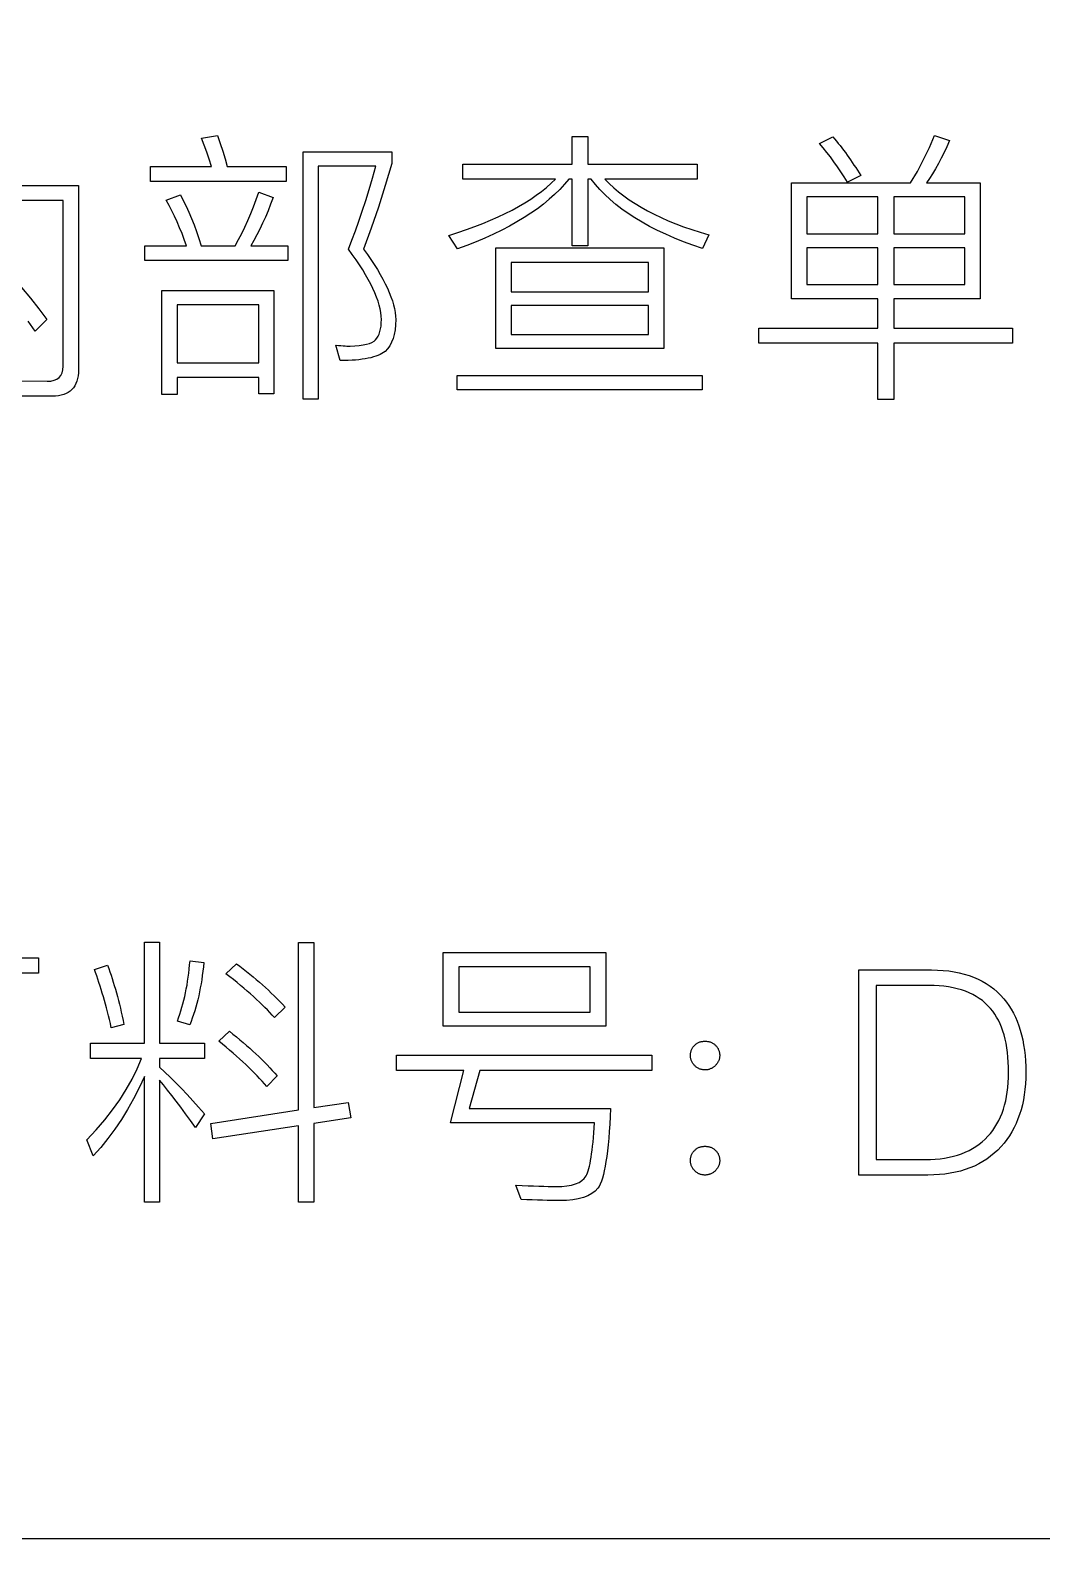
# Model space of a CAD drawing. Extents: x -100 to 100, y -100 to 100.
# Drawn here: x -70.13 to -53.97, y -100 to -75.91 of the extents above; entities that cross this region are included whole.
import ezdxf

# ---------------------------------------------------------------- set-up
doc = ezdxf.new("R2010")
doc.units = 0
doc.header["$MEASUREMENT"] = 0
doc.layers.get('0').update_dxf_attribs({"linetype": 'CONTINUOUS'})

msp = doc.modelspace()

# ---------------------------------------------------------------- linework, layer by layer
msp.add_lwpolyline([(-0.24952, -99.99999), (-95.999521, -99.99999), (-95.999521, -99.99999, -0.414214), (-99.999521, -95.99999), (-99.999521, -95.99999), (-99.999521, -0.249997)], format="xyb")
for points in [[(-68.208101, -78.084121), (-67.23126, -78.084121), (-67.23126, -78.084121), (-67.268813, -77.96832), (-67.268813, -77.96832), (-67.308081, -77.854814), (-67.308081, -77.854814), (-67.349067, -77.743604), (-67.349067, -77.743604), (-67.391777, -77.634683), (-67.391777, -77.634683), (-67.139536, -77.588818), (-67.139536, -77.588818), (-67.093677, -77.716084), (-67.093677, -77.716084), (-67.052402, -77.84105), (-67.052402, -77.84105), (-67.015713, -77.96373), (-67.015713, -77.96373), (-66.983608, -78.084121), (-66.983608, -78.084121), (-66.043457, -78.084121), (-66.043457, -78.084121), (-66.043457, -78.322603), (-66.043457, -78.322603), (-68.208101, -78.322603), (-68.208101, -78.322603), (-68.208101, -78.084121)], [(-63.220254, -78.047432), (-61.472949, -78.047432), (-61.472949, -78.047432), (-61.472949, -77.607163), (-61.472949, -77.607163), (-61.225298, -77.607163), (-61.225298, -77.607163), (-61.225298, -78.047432), (-61.225298, -78.047432), (-59.477988, -78.047432), (-59.477988, -78.047432), (-59.477988, -78.285908), (-59.477988, -78.285908), (-60.950132, -78.285908), (-60.950132, -78.285908), (-60.881836, -78.356025), (-60.881836, -78.356025), (-60.808818, -78.424214), (-60.808818, -78.424214), (-60.731074, -78.490459), (-60.731074, -78.490459), (-60.648594, -78.554771), (-60.648594, -78.554771), (-60.561387, -78.617153), (-60.561387, -78.617153), (-60.469448, -78.677593), (-60.469448, -78.677593), (-60.372783, -78.736104), (-60.372783, -78.736104), (-60.271387, -78.792676), (-60.271387, -78.792676), (-60.165259, -78.847319), (-60.165259, -78.847319), (-60.054404, -78.900024), (-60.054404, -78.900024), (-59.938823, -78.950791), (-59.938823, -78.950791), (-59.818506, -78.999624), (-59.818506, -78.999624), (-59.693462, -79.046523), (-59.693462, -79.046523), (-59.563691, -79.091489), (-59.563691, -79.091489), (-59.429189, -79.134517), (-59.429189, -79.134517), (-59.289956, -79.175615), (-59.289956, -79.175615), (-59.39085, -79.395747), (-59.39085, -79.395747), (-59.54667, -79.341973), (-59.54667, -79.341973), (-59.696543, -79.286113), (-59.696543, -79.286113), (-59.840469, -79.228179), (-59.840469, -79.228179), (-59.978447, -79.168164), (-59.978447, -79.168164), (-60.110479, -79.106079), (-60.110479, -79.106079), (-60.236558, -79.041904), (-60.236558, -79.041904), (-60.356694, -78.975654), (-60.356694, -78.975654), (-60.470884, -78.907334), (-60.470884, -78.907334), (-60.579121, -78.836924), (-60.579121, -78.836924), (-60.681411, -78.764448), (-60.681411, -78.764448), (-60.777754, -78.689883), (-60.777754, -78.689883), (-60.868149, -78.613242), (-60.868149, -78.613242), (-60.952598, -78.534526), (-60.952598, -78.534526), (-61.031099, -78.453735), (-61.031099, -78.453735), (-61.103652, -78.370859), (-61.103652, -78.370859), (-61.170259, -78.285908), (-61.170259, -78.285908), (-61.225298, -78.285908), (-61.225298, -78.285908), (-61.225298, -79.354473), (-61.225298, -79.354473), (-61.472949, -79.354473), (-61.472949, -79.354473), (-61.472949, -78.285908), (-61.472949, -78.285908), (-61.527979, -78.285908), (-61.527979, -78.285908), (-61.597808, -78.369268), (-61.597808, -78.369268), (-61.673159, -78.450801), (-61.673159, -78.450801), (-61.754023, -78.530498), (-61.754023, -78.530498), (-61.840405, -78.608369), (-61.840405, -78.608369), (-61.93231, -78.684419), (-61.93231, -78.684419), (-62.029727, -78.758643), (-62.029727, -78.758643), (-62.132666, -78.83103), (-62.132666, -78.83103), (-62.241118, -78.901597), (-62.241118, -78.901597), (-62.355088, -78.970337), (-62.355088, -78.970337), (-62.47458, -79.037241), (-62.47458, -79.037241), (-62.599585, -79.102329), (-62.599585, -79.102329), (-62.730112, -79.165586), (-62.730112, -79.165586), (-62.866152, -79.227007), (-62.866152, -79.227007), (-63.00771, -79.286611), (-63.00771, -79.286611), (-63.154795, -79.344385), (-63.154795, -79.344385), (-63.307388, -79.400332), (-63.307388, -79.400332), (-63.44498, -79.184795), (-63.44498, -79.184795), (-63.301265, -79.13936), (-63.301265, -79.13936), (-63.162505, -79.092495), (-63.162505, -79.092495), (-63.028677, -79.044199), (-63.028677, -79.044199), (-62.899805, -78.994468), (-62.899805, -78.994468), (-62.775874, -78.943306), (-62.775874, -78.943306), (-62.65688, -78.890703), (-62.65688, -78.890703), (-62.542842, -78.83667), (-62.542842, -78.83667), (-62.43374, -78.781211), (-62.43374, -78.781211), (-62.329585, -78.724316), (-62.329585, -78.724316), (-62.230371, -78.665986), (-62.230371, -78.665986), (-62.136108, -78.606216), (-62.136108, -78.606216), (-62.046787, -78.545024), (-62.046787, -78.545024), (-61.962407, -78.482397), (-61.962407, -78.482397), (-61.882974, -78.418335), (-61.882974, -78.418335), (-61.808481, -78.352837), (-61.808481, -78.352837), (-61.73894, -78.285908), (-61.73894, -78.285908), (-63.220254, -78.285908), (-63.220254, -78.285908), (-63.220254, -78.047432)], [(-57.970996, -78.345527), (-56.067759, -78.345527), (-56.067759, -78.345527), (-55.959702, -78.162373), (-55.959702, -78.162373), (-55.860239, -77.9752), (-55.860239, -77.9752), (-55.76938, -77.784019), (-55.76938, -77.784019), (-55.687119, -77.588818), (-55.687119, -77.588818), (-55.448643, -77.671372), (-55.448643, -77.671372), (-55.491489, -77.769185), (-55.491489, -77.769185), (-55.5352, -77.863125), (-55.5352, -77.863125), (-55.579771, -77.953198), (-55.579771, -77.953198), (-55.625205, -78.039409), (-55.625205, -78.039409), (-55.671494, -78.121738), (-55.671494, -78.121738), (-55.718647, -78.200205), (-55.718647, -78.200205), (-55.766655, -78.2748), (-55.766655, -78.2748), (-55.815527, -78.345527), (-55.815527, -78.345527), (-54.95792, -78.345527), (-54.95792, -78.345527), (-54.95792, -80.198325), (-54.95792, -80.198325), (-56.33834, -80.198325), (-56.33834, -80.198325), (-56.33834, -80.666104), (-56.33834, -80.666104), (-54.439692, -80.666104), (-54.439692, -80.666104), (-54.439692, -80.90458), (-54.439692, -80.90458), (-56.33834, -80.90458), (-56.33834, -80.90458), (-56.33834, -81.808037), (-56.33834, -81.808037), (-56.590581, -81.808037), (-56.590581, -81.808037), (-56.590581, -80.90458), (-56.590581, -80.90458), (-58.493818, -80.90458), (-58.493818, -80.90458), (-58.493818, -80.666104), (-58.493818, -80.666104), (-56.590581, -80.666104), (-56.590581, -80.666104), (-56.590581, -80.198325), (-56.590581, -80.198325), (-57.970996, -80.198325), (-57.970996, -80.198325), (-57.970996, -78.345527)], [(-57.310601, -77.611753), (-57.28145, -77.645884), (-57.28145, -77.645884), (-57.25248, -77.680615), (-57.25248, -77.680615), (-57.223696, -77.715962), (-57.223696, -77.715962), (-57.195088, -77.751919), (-57.195088, -77.751919), (-57.166655, -77.788481), (-57.166655, -77.788481), (-57.138403, -77.825649), (-57.138403, -77.825649), (-57.110332, -77.863433), (-57.110332, -77.863433), (-57.082441, -77.901826), (-57.082441, -77.901826), (-57.054727, -77.94082), (-57.054727, -77.94082), (-57.027192, -77.980435), (-57.027192, -77.980435), (-56.999834, -78.020654), (-56.999834, -78.020654), (-56.972661, -78.061475), (-56.972661, -78.061475), (-56.945664, -78.102915), (-56.945664, -78.102915), (-56.918848, -78.144961), (-56.918848, -78.144961), (-56.892207, -78.187612), (-56.892207, -78.187612), (-56.865747, -78.230879), (-56.865747, -78.230879), (-57.076709, -78.336367), (-57.076709, -78.336367), (-57.128872, -78.251445), (-57.128872, -78.251445), (-57.182188, -78.168682), (-57.182188, -78.168682), (-57.236646, -78.088066), (-57.236646, -78.088066), (-57.292251, -78.0096), (-57.292251, -78.0096), (-57.349004, -77.933281), (-57.349004, -77.933281), (-57.406904, -77.859116), (-57.406904, -77.859116), (-57.465952, -77.7871), (-57.465952, -77.7871), (-57.526147, -77.717231), (-57.526147, -77.717231), (-57.310601, -77.611753)], [(-65.768286, -77.850229), (-64.355767, -77.850229), (-64.355767, -77.850229), (-64.355767, -78.038262), (-64.355767, -78.038262), (-64.457813, -78.388525), (-64.457813, -78.388525), (-64.566733, -78.733057), (-64.566733, -78.733057), (-64.682529, -79.071855), (-64.682529, -79.071855), (-64.80521, -79.404922), (-64.80521, -79.404922), (-64.744087, -79.48939), (-64.744087, -79.48939), (-64.686836, -79.571953), (-64.686836, -79.571953), (-64.633442, -79.652622), (-64.633442, -79.652622), (-64.583926, -79.731396), (-64.583926, -79.731396), (-64.538286, -79.808267), (-64.538286, -79.808267), (-64.496509, -79.883242), (-64.496509, -79.883242), (-64.458604, -79.956313), (-64.458604, -79.956313), (-64.424565, -80.027485), (-64.424565, -80.027485), (-64.39439, -80.096768), (-64.39439, -80.096768), (-64.368101, -80.164141), (-64.368101, -80.164141), (-64.345664, -80.229619), (-64.345664, -80.229619), (-64.327104, -80.293193), (-64.327104, -80.293193), (-64.312422, -80.354878), (-64.312422, -80.354878), (-64.301602, -80.414658), (-64.301602, -80.414658), (-64.294653, -80.472534), (-64.294653, -80.472534), (-64.291567, -80.528521), (-64.291567, -80.528521), (-64.294219, -80.613726), (-64.294219, -80.613726), (-64.302178, -80.692759), (-64.302178, -80.692759), (-64.31543, -80.765635), (-64.31543, -80.765635), (-64.333989, -80.832349), (-64.333989, -80.832349), (-64.357847, -80.8929), (-64.357847, -80.8929), (-64.387017, -80.947285), (-64.387017, -80.947285), (-64.421484, -80.995508), (-64.421484, -80.995508), (-64.461245, -81.037573), (-64.461245, -81.037573), (-64.485542, -81.055342), (-64.485542, -81.055342), (-64.512559, -81.071968), (-64.512559, -81.071968), (-64.542295, -81.087446), (-64.542295, -81.087446), (-64.574756, -81.101777), (-64.574756, -81.101777), (-64.609946, -81.114961), (-64.609946, -81.114961), (-64.647852, -81.127002), (-64.647852, -81.127002), (-64.688481, -81.137896), (-64.688481, -81.137896), (-64.731836, -81.147642), (-64.731836, -81.147642), (-64.77791, -81.15624), (-64.77791, -81.15624), (-64.826714, -81.163691), (-64.826714, -81.163691), (-64.878232, -81.17), (-64.878232, -81.17), (-64.93248, -81.175156), (-64.93248, -81.175156), (-64.989448, -81.17917), (-64.989448, -81.17917), (-65.049136, -81.182041), (-65.049136, -81.182041), (-65.111553, -81.18376), (-65.111553, -81.18376), (-65.176689, -81.184326), (-65.176689, -81.184326), (-65.250063, -80.93668), (-65.250063, -80.93668), (-65.206348, -80.940986), (-65.206348, -80.940986), (-65.166934, -80.944712), (-65.166934, -80.944712), (-65.131826, -80.947861), (-65.131826, -80.947861), (-65.101011, -80.950439), (-65.101011, -80.950439), (-65.074502, -80.952441), (-65.074502, -80.952441), (-65.052285, -80.953872), (-65.052285, -80.953872), (-65.034375, -80.954736), (-65.034375, -80.954736), (-65.020762, -80.95502), (-65.020762, -80.95502), (-64.944155, -80.950439), (-64.944155, -80.950439), (-64.874863, -80.943555), (-64.874863, -80.943555), (-64.812876, -80.934385), (-64.812876, -80.934385), (-64.758198, -80.922925), (-64.758198, -80.922925), (-64.710835, -80.909165), (-64.710835, -80.909165), (-64.670781, -80.893115), (-64.670781, -80.893115), (-64.638027, -80.874771), (-64.638027, -80.874771), (-64.612588, -80.854131), (-64.612588, -80.854131), (-64.591094, -80.826978), (-64.591094, -80.826978), (-64.572461, -80.795942), (-64.572461, -80.795942), (-64.556704, -80.761055), (-64.556704, -80.761055), (-64.543799, -80.72228), (-64.543799, -80.72228), (-64.53377, -80.679648), (-64.53377, -80.679648), (-64.526602, -80.63314), (-64.526602, -80.63314), (-64.522305, -80.582769), (-64.522305, -80.582769), (-64.520864, -80.528521), (-64.520864, -80.528521), (-64.523467, -80.474155), (-64.523467, -80.474155), (-64.530112, -80.417671), (-64.530112, -80.417671), (-64.540811, -80.359072), (-64.540811, -80.359072), (-64.555557, -80.298354), (-64.555557, -80.298354), (-64.574346, -80.235532), (-64.574346, -80.235532), (-64.597188, -80.170586), (-64.597188, -80.170586), (-64.624077, -80.10354), (-64.624077, -80.10354), (-64.655015, -80.03437), (-64.655015, -80.03437), (-64.69, -79.963086), (-64.69, -79.963086), (-64.729033, -79.889692), (-64.729033, -79.889692), (-64.772124, -79.81418), (-64.772124, -79.81418), (-64.819253, -79.736563), (-64.819253, -79.736563), (-64.87043, -79.656816), (-64.87043, -79.656816), (-64.925664, -79.574966), (-64.925664, -79.574966), (-64.984941, -79.491006), (-64.984941, -79.491006), (-65.048271, -79.404922), (-65.048271, -79.404922), (-64.992236, -79.262822), (-64.992236, -79.262822), (-64.936479, -79.113989), (-64.936479, -79.113989), (-64.881021, -78.958423), (-64.881021, -78.958423), (-64.82585, -78.796113), (-64.82585, -78.796113), (-64.770957, -78.62707), (-64.770957, -78.62707), (-64.716353, -78.451299), (-64.716353, -78.451299), (-64.662041, -78.268779), (-64.662041, -78.268779), (-64.608008, -78.079531), (-64.608008, -78.079531), (-65.529814, -78.079531), (-65.529814, -78.079531), (-65.529814, -81.798872), (-65.529814, -81.798872), (-65.768286, -81.798872), (-65.768286, -81.798872), (-65.768286, -77.850229)], [(-70.976279, -78.386797), (-69.357378, -78.386797), (-69.357378, -78.386797), (-69.357378, -81.326499), (-69.357378, -81.326499), (-69.359014, -81.378149), (-69.359014, -81.378149), (-69.363901, -81.426465), (-69.363901, -81.426465), (-69.372051, -81.47145), (-69.372051, -81.47145), (-69.383467, -81.513101), (-69.383467, -81.513101), (-69.398135, -81.551416), (-69.398135, -81.551416), (-69.416069, -81.586406), (-69.416069, -81.586406), (-69.437256, -81.618062), (-69.437256, -81.618062), (-69.461709, -81.646382), (-69.461709, -81.646382), (-69.489429, -81.671372), (-69.489429, -81.671372), (-69.5204, -81.693032), (-69.5204, -81.693032), (-69.554634, -81.711357), (-69.554634, -81.711357), (-69.592124, -81.726357), (-69.592124, -81.726357), (-69.632881, -81.738018), (-69.632881, -81.738018), (-69.676899, -81.746348), (-69.676899, -81.746348), (-69.72417, -81.751348), (-69.72417, -81.751348), (-69.774712, -81.753008), (-69.774712, -81.753008), (-70.490151, -81.753008)], [(-68.299829, -79.349893), (-67.634834, -79.349893), (-67.634834, -79.349893), (-67.66895, -79.252222), (-67.66895, -79.252222), (-67.70478, -79.156416), (-67.70478, -79.156416), (-67.742324, -79.062471), (-67.742324, -79.062471), (-67.781597, -78.970386), (-67.781597, -78.970386), (-67.822583, -78.880171), (-67.822583, -78.880171), (-67.865288, -78.791821), (-67.865288, -78.791821), (-67.909717, -78.705327), (-67.909717, -78.705327), (-67.955864, -78.620693), (-67.955864, -78.620693), (-67.731147, -78.538145), (-67.731147, -78.538145), (-67.684785, -78.62707), (-67.684785, -78.62707), (-67.639707, -78.719585), (-67.639707, -78.719585), (-67.595928, -78.815679), (-67.595928, -78.815679), (-67.553433, -78.915356), (-67.553433, -78.915356), (-67.512231, -79.018613), (-67.512231, -79.018613), (-67.472314, -79.125454), (-67.472314, -79.125454), (-67.433691, -79.235884), (-67.433691, -79.235884), (-67.396357, -79.349893), (-67.396357, -79.349893), (-66.8552, -79.349893), (-66.8552, -79.349893), (-66.802173, -79.253296), (-66.802173, -79.253296), (-66.750859, -79.153838), (-66.750859, -79.153838), (-66.701279, -79.051504), (-66.701279, -79.051504), (-66.653408, -78.946309), (-66.653408, -78.946309), (-66.607261, -78.838252), (-66.607261, -78.838252), (-66.562837, -78.727319), (-66.562837, -78.727319), (-66.520127, -78.613525), (-66.520127, -78.613525), (-66.479141, -78.496875), (-66.479141, -78.496875), (-66.249834, -78.579419), (-66.249834, -78.579419), (-66.289531, -78.687773), (-66.289531, -78.687773), (-66.330664, -78.792676), (-66.330664, -78.792676), (-66.373228, -78.894146), (-66.373228, -78.894146), (-66.417231, -78.992173), (-66.417231, -78.992173), (-66.462656, -79.086758), (-66.462656, -79.086758), (-66.509521, -79.17791), (-66.509521, -79.17791), (-66.557817, -79.265615), (-66.557817, -79.265615), (-66.607549, -79.349893), (-66.607549, -79.349893), (-66.015938, -79.349893), (-66.015938, -79.349893), (-66.015938, -79.588359), (-66.015938, -79.588359), (-68.299829, -79.588359), (-68.299829, -79.588359), (-68.299829, -79.349893)], [(-70.55894, -81.505356), (-69.857261, -81.514531), (-69.857261, -81.514531), (-69.79814, -81.510806), (-69.79814, -81.510806), (-69.746909, -81.499629), (-69.746909, -81.499629), (-69.703555, -81.480996), (-69.703555, -81.480996), (-69.668091, -81.454912), (-69.668091, -81.454912), (-69.640503, -81.421377), (-69.640503, -81.421377), (-69.620796, -81.380391), (-69.620796, -81.380391), (-69.60897, -81.331948), (-69.60897, -81.331948), (-69.605029, -81.27605), (-69.605029, -81.27605), (-69.605029, -78.629873), (-69.605029, -78.629873), (-71.003789, -78.629873)], [(-57.723345, -79.16186), (-56.590581, -79.16186), (-56.590581, -79.16186), (-56.590581, -78.570254), (-56.590581, -78.570254), (-57.723345, -78.570254), (-57.723345, -78.570254), (-57.723345, -79.16186)], [(-56.33834, -78.570254), (-56.33834, -79.16186), (-56.33834, -79.16186), (-55.200986, -79.16186), (-55.200986, -79.16186), (-55.200986, -78.570254), (-55.200986, -78.570254), (-56.33834, -78.570254)], [(-62.692852, -79.386567), (-60.00998, -79.386567), (-60.00998, -79.386567), (-60.00998, -80.991709), (-60.00998, -80.991709), (-62.692852, -80.991709), (-62.692852, -80.991709), (-62.692852, -79.386567)], [(-56.590581, -79.969014), (-56.590581, -79.386567), (-56.590581, -79.386567), (-57.723345, -79.386567), (-57.723345, -79.386567), (-57.723345, -79.969014), (-57.723345, -79.969014), (-56.590581, -79.969014)], [(-55.200986, -79.969014), (-55.200986, -79.386567), (-55.200986, -79.386567), (-56.33834, -79.386567), (-56.33834, -79.386567), (-56.33834, -79.969014), (-56.33834, -79.969014), (-55.200986, -79.969014)], [(-62.44979, -80.088252), (-60.253037, -80.088252), (-60.253037, -80.088252), (-60.253037, -79.615884), (-60.253037, -79.615884), (-62.44979, -79.615884), (-62.44979, -79.615884), (-62.44979, -80.088252)], [(-70.268145, -80.016235), (-70.124976, -80.187715), (-70.124976, -80.187715), (-69.989546, -80.358477), (-69.989546, -80.358477), (-69.861851, -80.528521), (-69.861851, -80.528521), (-70.049883, -80.716553), (-70.049883, -80.716553), (-70.162671, -80.555537)], [(-66.240659, -80.065327), (-66.240659, -81.716323), (-66.240659, -81.716323), (-66.479141, -81.716323), (-66.479141, -81.716323), (-66.479141, -81.454912), (-66.479141, -81.454912), (-67.781597, -81.454912), (-67.781597, -81.454912), (-67.781597, -81.725493), (-67.781597, -81.725493), (-68.024658, -81.725493), (-68.024658, -81.725493), (-68.024658, -80.065327), (-68.024658, -80.065327), (-66.240659, -80.065327)], [(-67.781597, -81.221021), (-66.479141, -81.221021), (-66.479141, -81.221021), (-66.479141, -80.294624), (-66.479141, -80.294624), (-67.781597, -80.294624), (-67.781597, -80.294624), (-67.781597, -81.221021)], [(-60.253037, -80.766992), (-60.253037, -80.303804), (-60.253037, -80.303804), (-62.44979, -80.303804), (-62.44979, -80.303804), (-62.44979, -80.766992), (-62.44979, -80.766992), (-60.253037, -80.766992)], [(-63.311978, -81.422813), (-59.400029, -81.422813), (-59.400029, -81.422813), (-59.400029, -81.652114), (-59.400029, -81.652114), (-63.311978, -81.652114), (-63.311978, -81.652114), (-63.311978, -81.422813)], [(-69.163857, -92.085537), (-68.30626, -92.085537), (-68.30626, -92.085537), (-68.30626, -90.471211), (-68.30626, -90.471211), (-68.063193, -90.471211), (-68.063193, -90.471211), (-68.063193, -92.085537), (-68.063193, -92.085537), (-67.343169, -92.085537), (-67.343169, -92.085537), (-67.343169, -92.328594), (-67.343169, -92.328594), (-68.063193, -92.328594), (-68.063193, -92.328594), (-68.063193, -92.466172), (-68.063193, -92.466172), (-67.977773, -92.546074), (-67.977773, -92.546074), (-67.891211, -92.629844), (-67.891211, -92.629844), (-67.803501, -92.71748), (-67.803501, -92.71748), (-67.714648, -92.808984), (-67.714648, -92.808984), (-67.624644, -92.904355), (-67.624644, -92.904355), (-67.533501, -93.003604), (-67.533501, -93.003604), (-67.441201, -93.106729), (-67.441201, -93.106729), (-67.347759, -93.213711), (-67.347759, -93.213711), (-67.489932, -93.433838), (-67.489932, -93.433838), (-67.570112, -93.319688), (-67.570112, -93.319688), (-67.647861, -93.211133), (-67.647861, -93.211133), (-67.723169, -93.108164), (-67.723169, -93.108164), (-67.796045, -93.010771), (-67.796045, -93.010771), (-67.866489, -92.918984), (-67.866489, -92.918984), (-67.934492, -92.832773), (-67.934492, -92.832773), (-68.000054, -92.752158), (-68.000054, -92.752158), (-68.063193, -92.677129), (-68.063193, -92.677129), (-68.063193, -94.62623), (-68.063193, -94.62623), (-68.30626, -94.62623), (-68.30626, -94.62623), (-68.30626, -92.61751), (-68.30626, -92.61751), (-68.390244, -92.799814), (-68.390244, -92.799814), (-68.47938, -92.975225), (-68.47938, -92.975225), (-68.573682, -93.14377), (-68.573682, -93.14377), (-68.67314, -93.30543), (-68.67314, -93.30543), (-68.777764, -93.460215), (-68.777764, -93.460215), (-68.887539, -93.608115), (-68.887539, -93.608115), (-69.00248, -93.749131), (-69.00248, -93.749131), (-69.122583, -93.883281), (-69.122583, -93.883281), (-69.223477, -93.626465), (-69.223477, -93.626465), (-69.075435, -93.46874), (-69.075435, -93.46874), (-68.93856, -93.309727), (-68.93856, -93.309727), (-68.812876, -93.149434), (-68.812876, -93.149434), (-68.698369, -92.987842), (-68.698369, -92.987842), (-68.595039, -92.824961), (-68.595039, -92.824961), (-68.502881, -92.660801), (-68.502881, -92.660801), (-68.421914, -92.495342), (-68.421914, -92.495342), (-68.352119, -92.328594), (-68.352119, -92.328594), (-69.163857, -92.328594), (-69.163857, -92.328594), (-69.163857, -92.085537)], [(-65.843506, -90.475801), (-65.600449, -90.475801), (-65.600449, -90.475801), (-65.600449, -93.112813), (-65.600449, -93.112813), (-65.050117, -93.030264), (-65.050117, -93.030264), (-65.008843, -93.27791), (-65.008843, -93.27791), (-65.600449, -93.369639), (-65.600449, -93.369639), (-65.600449, -94.62623), (-65.600449, -94.62623), (-65.843506, -94.62623), (-65.843506, -94.62623), (-65.843506, -93.406338), (-65.843506, -93.406338), (-67.214756, -93.612705), (-67.214756, -93.612705), (-67.24686, -93.365049), (-67.24686, -93.365049), (-65.843506, -93.149502), (-65.843506, -93.149502), (-65.843506, -90.475801)], [(-74.04623, -90.723457), (-69.996694, -90.723457), (-69.996694, -90.723457), (-69.996694, -90.966514), (-69.996694, -90.966514), (-72.01916, -90.966514)], [(-67.356929, -90.796826), (-67.363716, -90.867363), (-67.363716, -90.867363), (-67.371475, -90.936777), (-67.371475, -90.936777), (-67.380195, -91.005088), (-67.380195, -91.005088), (-67.389893, -91.072285), (-67.389893, -91.072285), (-67.400552, -91.138369), (-67.400552, -91.138369), (-67.412173, -91.20335), (-67.412173, -91.20335), (-67.424775, -91.267217), (-67.424775, -91.267217), (-67.438335, -91.329971), (-67.438335, -91.329971), (-67.452861, -91.391611), (-67.452861, -91.391611), (-67.468359, -91.452148), (-67.468359, -91.452148), (-67.484819, -91.511563), (-67.484819, -91.511563), (-67.502251, -91.569883), (-67.502251, -91.569883), (-67.520649, -91.62708), (-67.520649, -91.62708), (-67.540015, -91.683164), (-67.540015, -91.683164), (-67.560352, -91.738145), (-67.560352, -91.738145), (-67.581646, -91.792012), (-67.581646, -91.792012), (-67.778848, -91.732402), (-67.778848, -91.732402), (-67.759253, -91.678652), (-67.759253, -91.678652), (-67.740581, -91.624053), (-67.740581, -91.624053), (-67.722852, -91.568594), (-67.722852, -91.568594), (-67.70604, -91.512266), (-67.70604, -91.512266), (-67.690171, -91.455088), (-67.690171, -91.455088), (-67.675234, -91.397041), (-67.675234, -91.397041), (-67.661226, -91.338135), (-67.661226, -91.338135), (-67.648145, -91.278379), (-67.648145, -91.278379), (-67.635996, -91.217744), (-67.635996, -91.217744), (-67.624785, -91.15627), (-67.624785, -91.15627), (-67.614502, -91.093926), (-67.614502, -91.093926), (-67.605151, -91.030723), (-67.605151, -91.030723), (-67.596733, -90.96666), (-67.596733, -90.96666), (-67.589238, -90.901738), (-67.589238, -90.901738), (-67.582681, -90.835947), (-67.582681, -90.835947), (-67.577056, -90.769316), (-67.577056, -90.769316), (-67.356929, -90.796826)], [(-66.834106, -90.815176), (-66.779487, -90.856572), (-66.779487, -90.856572), (-66.725693, -90.898223), (-66.725693, -90.898223), (-66.67272, -90.940127), (-66.67272, -90.940127), (-66.620566, -90.982285), (-66.620566, -90.982285), (-66.569248, -91.024678), (-66.569248, -91.024678), (-66.518745, -91.067334), (-66.518745, -91.067334), (-66.469067, -91.110244), (-66.469067, -91.110244), (-66.42021, -91.153398), (-66.42021, -91.153398), (-66.372187, -91.196807), (-66.372187, -91.196807), (-66.32498, -91.240469), (-66.32498, -91.240469), (-66.278599, -91.284375), (-66.278599, -91.284375), (-66.233047, -91.328535), (-66.233047, -91.328535), (-66.188315, -91.372949), (-66.188315, -91.372949), (-66.144409, -91.417607), (-66.144409, -91.417607), (-66.101318, -91.46252), (-66.101318, -91.46252), (-66.059062, -91.507686), (-66.059062, -91.507686), (-66.228745, -91.677363), (-66.228745, -91.677363), (-66.264561, -91.637002), (-66.264561, -91.637002), (-66.302056, -91.596172), (-66.302056, -91.596172), (-66.341235, -91.554883), (-66.341235, -91.554883), (-66.382095, -91.513115), (-66.382095, -91.513115), (-66.424644, -91.470898), (-66.424644, -91.470898), (-66.468872, -91.428203), (-66.468872, -91.428203), (-66.51479, -91.385049), (-66.51479, -91.385049), (-66.562383, -91.341426), (-66.562383, -91.341426), (-66.61167, -91.297344), (-66.61167, -91.297344), (-66.662632, -91.252793), (-66.662632, -91.252793), (-66.715283, -91.207773), (-66.715283, -91.207773), (-66.769624, -91.162285), (-66.769624, -91.162285), (-66.825635, -91.116338), (-66.825635, -91.116338), (-66.88334, -91.069922), (-66.88334, -91.069922), (-66.942729, -91.023037), (-66.942729, -91.023037), (-67.003804, -90.975693), (-67.003804, -90.975693), (-66.834106, -90.815176)], [(-63.533945, -90.636309), (-60.938223, -90.636309), (-60.938223, -90.636309), (-60.938223, -91.814941), (-60.938223, -91.814941), (-63.533945, -91.814941), (-63.533945, -91.814941), (-63.533945, -90.636309)], [(-68.893276, -90.838105), (-68.874521, -90.890176), (-68.874521, -90.890176), (-68.856089, -90.943223), (-68.856089, -90.943223), (-68.837979, -90.997236), (-68.837979, -90.997236), (-68.820186, -91.052217), (-68.820186, -91.052217), (-68.80272, -91.108164), (-68.80272, -91.108164), (-68.785576, -91.165078), (-68.785576, -91.165078), (-68.768755, -91.222969), (-68.768755, -91.222969), (-68.752251, -91.281807), (-68.752251, -91.281807), (-68.736074, -91.341631), (-68.736074, -91.341631), (-68.72022, -91.402412), (-68.72022, -91.402412), (-68.704692, -91.46416), (-68.704692, -91.46416), (-68.689482, -91.526885), (-68.689482, -91.526885), (-68.674595, -91.590566), (-68.674595, -91.590566), (-68.660029, -91.655225), (-68.660029, -91.655225), (-68.645791, -91.72084), (-68.645791, -91.72084), (-68.63187, -91.787432), (-68.63187, -91.787432), (-68.833657, -91.837881), (-68.833657, -91.837881), (-68.848691, -91.772969), (-68.848691, -91.772969), (-68.863975, -91.708965), (-68.863975, -91.708965), (-68.879502, -91.64585), (-68.879502, -91.64585), (-68.895278, -91.583633), (-68.895278, -91.583633), (-68.911313, -91.522314), (-68.911313, -91.522314), (-68.927603, -91.461885), (-68.927603, -91.461885), (-68.944136, -91.402363), (-68.944136, -91.402363), (-68.960918, -91.343721), (-68.960918, -91.343721), (-68.977959, -91.285977), (-68.977959, -91.285977), (-68.995244, -91.229141), (-68.995244, -91.229141), (-69.012783, -91.173193), (-69.012783, -91.173193), (-69.030576, -91.118145), (-69.030576, -91.118145), (-69.048613, -91.063994), (-69.048613, -91.063994), (-69.066904, -91.010732), (-69.066904, -91.010732), (-69.085449, -90.958369), (-69.085449, -90.958369), (-69.104238, -90.906904), (-69.104238, -90.906904), (-68.893276, -90.838105)], [(-61.185869, -91.590234), (-61.185869, -90.865615), (-61.185869, -90.865615), (-63.286299, -90.865615), (-63.286299, -90.865615), (-63.286299, -91.590234), (-63.286299, -91.590234), (-61.185869, -91.590234)], [(-56.897847, -90.916074), (-55.732979, -90.916074), (-55.732979, -90.916074), (-55.63873, -90.917861), (-55.63873, -90.917861), (-55.547456, -90.923232), (-55.547456, -90.923232), (-55.459155, -90.932197), (-55.459155, -90.932197), (-55.373833, -90.944736), (-55.373833, -90.944736), (-55.291479, -90.960859), (-55.291479, -90.960859), (-55.2121, -90.980566), (-55.2121, -90.980566), (-55.135693, -91.003848), (-55.135693, -91.003848), (-55.062266, -91.030723), (-55.062266, -91.030723), (-54.991802, -91.061182), (-54.991802, -91.061182), (-54.924321, -91.095215), (-54.924321, -91.095215), (-54.85981, -91.132832), (-54.85981, -91.132832), (-54.798276, -91.174033), (-54.798276, -91.174033), (-54.739712, -91.218828), (-54.739712, -91.218828), (-54.684126, -91.267197), (-54.684126, -91.267197), (-54.631509, -91.319141), (-54.631509, -91.319141), (-54.58187, -91.374678), (-54.58187, -91.374678), (-54.539106, -91.428193), (-54.539106, -91.428193), (-54.499106, -91.484395), (-54.499106, -91.484395), (-54.46186, -91.543271), (-54.46186, -91.543271), (-54.427373, -91.604844), (-54.427373, -91.604844), (-54.395645, -91.669102), (-54.395645, -91.669102), (-54.36668, -91.736045), (-54.36668, -91.736045), (-54.340469, -91.805684), (-54.340469, -91.805684), (-54.317021, -91.878008), (-54.317021, -91.878008), (-54.296328, -91.953018), (-54.296328, -91.953018), (-54.278398, -92.030713), (-54.278398, -92.030713), (-54.263223, -92.111084), (-54.263223, -92.111084), (-54.250811, -92.19416), (-54.250811, -92.19416), (-54.241152, -92.279922), (-54.241152, -92.279922), (-54.234253, -92.368369), (-54.234253, -92.368369), (-54.230117, -92.459492), (-54.230117, -92.459492), (-54.22874, -92.553311), (-54.22874, -92.553311), (-54.230278, -92.645537), (-54.230278, -92.645537), (-54.234897, -92.735322), (-54.234897, -92.735322), (-54.242603, -92.822676), (-54.242603, -92.822676), (-54.253389, -92.907588), (-54.253389, -92.907588), (-54.267256, -92.990068), (-54.267256, -92.990068), (-54.284199, -93.070107), (-54.284199, -93.070107), (-54.304233, -93.147715), (-54.304233, -93.147715), (-54.327339, -93.222891), (-54.327339, -93.222891), (-54.35353, -93.295615), (-54.35353, -93.295615), (-54.382803, -93.365918), (-54.382803, -93.365918), (-54.415156, -93.433779), (-54.415156, -93.433779), (-54.450591, -93.499199), (-54.450591, -93.499199), (-54.489106, -93.562188), (-54.489106, -93.562188), (-54.530703, -93.622734), (-54.530703, -93.622734), (-54.575381, -93.68085), (-54.575381, -93.68085), (-54.62314, -93.736533), (-54.62314, -93.736533), (-54.676074, -93.791504), (-54.676074, -93.791504), (-54.731699, -93.842949), (-54.731699, -93.842949), (-54.790015, -93.89083), (-54.790015, -93.89083), (-54.851016, -93.935166), (-54.851016, -93.935166), (-54.914697, -93.975957), (-54.914697, -93.975957), (-54.981069, -94.013203), (-54.981069, -94.013203), (-55.050137, -94.046895), (-55.050137, -94.046895), (-55.12188, -94.077041), (-55.12188, -94.077041), (-55.196313, -94.103652), (-55.196313, -94.103652), (-55.273438, -94.126709), (-55.273438, -94.126709), (-55.353247, -94.146211), (-55.353247, -94.146211), (-55.435742, -94.162178), (-55.435742, -94.162178), (-55.520928, -94.17459), (-55.520928, -94.17459), (-55.608799, -94.183457), (-55.608799, -94.183457), (-55.699351, -94.188779), (-55.699351, -94.188779), (-55.792598, -94.190557), (-55.792598, -94.190557), (-56.897847, -94.190557), (-56.897847, -94.190557), (-56.897847, -90.916074)], [(-56.618101, -91.163721), (-56.618101, -93.9429), (-56.618101, -93.9429), (-55.833882, -93.9429), (-55.833882, -93.9429), (-55.75312, -93.941445), (-55.75312, -93.941445), (-55.6748, -93.9371), (-55.6748, -93.9371), (-55.598911, -93.929844), (-55.598911, -93.929844), (-55.525464, -93.919687), (-55.525464, -93.919687), (-55.454448, -93.906631), (-55.454448, -93.906631), (-55.385874, -93.890664), (-55.385874, -93.890664), (-55.319731, -93.871807), (-55.319731, -93.871807), (-55.256025, -93.850039), (-55.256025, -93.850039), (-55.194756, -93.825371), (-55.194756, -93.825371), (-55.135923, -93.797793), (-55.135923, -93.797793), (-55.079531, -93.767324), (-55.079531, -93.767324), (-55.025571, -93.733955), (-55.025571, -93.733955), (-54.974048, -93.697676), (-54.974048, -93.697676), (-54.924961, -93.658496), (-54.924961, -93.658496), (-54.878315, -93.616416), (-54.878315, -93.616416), (-54.834097, -93.571436), (-54.834097, -93.571436), (-54.794116, -93.525537), (-54.794116, -93.525537), (-54.756709, -93.477275), (-54.756709, -93.477275), (-54.721885, -93.426641), (-54.721885, -93.426641), (-54.689639, -93.373652), (-54.689639, -93.373652), (-54.659971, -93.318301), (-54.659971, -93.318301), (-54.632886, -93.260576), (-54.632886, -93.260576), (-54.608379, -93.200488), (-54.608379, -93.200488), (-54.58645, -93.138047), (-54.58645, -93.138047), (-54.567104, -93.073223), (-54.567104, -93.073223), (-54.550337, -93.006055), (-54.550337, -93.006055), (-54.536147, -92.936504), (-54.536147, -92.936504), (-54.524536, -92.8646), (-54.524536, -92.8646), (-54.515508, -92.790322), (-54.515508, -92.790322), (-54.509058, -92.713682), (-54.509058, -92.713682), (-54.50519, -92.634678), (-54.50519, -92.634678), (-54.503901, -92.553311), (-54.503901, -92.553311), (-54.505029, -92.468701), (-54.505029, -92.468701), (-54.508413, -92.386846), (-54.508413, -92.386846), (-54.514053, -92.307764), (-54.514053, -92.307764), (-54.521953, -92.231426), (-54.521953, -92.231426), (-54.532114, -92.157852), (-54.532114, -92.157852), (-54.544531, -92.087041), (-54.544531, -92.087041), (-54.559199, -92.018975), (-54.559199, -92.018975), (-54.576133, -91.953682), (-54.576133, -91.953682), (-54.595317, -91.891143), (-54.595317, -91.891143), (-54.616763, -91.831357), (-54.616763, -91.831357), (-54.640464, -91.774336), (-54.640464, -91.774336), (-54.666421, -91.720078), (-54.666421, -91.720078), (-54.694639, -91.668564), (-54.694639, -91.668564), (-54.725112, -91.619824), (-54.725112, -91.619824), (-54.757842, -91.573838), (-54.757842, -91.573838), (-54.792827, -91.530615), (-54.792827, -91.530615), (-54.833208, -91.486182), (-54.833208, -91.486182), (-54.876382, -91.444619), (-54.876382, -91.444619), (-54.922349, -91.405918), (-54.922349, -91.405918), (-54.971113, -91.370088), (-54.971113, -91.370088), (-55.022671, -91.337129), (-55.022671, -91.337129), (-55.077021, -91.307041), (-55.077021, -91.307041), (-55.13417, -91.279805), (-55.13417, -91.279805), (-55.194111, -91.255439), (-55.194111, -91.255439), (-55.256851, -91.233945), (-55.256851, -91.233945), (-55.322383, -91.215313), (-55.322383, -91.215313), (-55.390708, -91.199551), (-55.390708, -91.199551), (-55.461826, -91.18665), (-55.461826, -91.18665), (-55.535747, -91.176621), (-55.535747, -91.176621), (-55.612456, -91.169453), (-55.612456, -91.169453), (-55.691963, -91.165156), (-55.691963, -91.165156), (-55.774258, -91.163721), (-55.774258, -91.163721), (-56.618101, -91.163721)], [(-66.94877, -91.89291), (-66.890977, -91.938701), (-66.890977, -91.938701), (-66.834546, -91.984346), (-66.834546, -91.984346), (-66.779473, -92.029844), (-66.779473, -92.029844), (-66.725767, -92.075205), (-66.725767, -92.075205), (-66.673418, -92.12042), (-66.673418, -92.12042), (-66.622437, -92.165498), (-66.622437, -92.165498), (-66.572817, -92.21043), (-66.572817, -92.21043), (-66.524551, -92.255215), (-66.524551, -92.255215), (-66.477646, -92.299854), (-66.477646, -92.299854), (-66.432109, -92.344355), (-66.432109, -92.344355), (-66.387935, -92.388711), (-66.387935, -92.388711), (-66.345117, -92.43292), (-66.345117, -92.43292), (-66.303662, -92.476992), (-66.303662, -92.476992), (-66.263569, -92.520918), (-66.263569, -92.520918), (-66.224834, -92.564697), (-66.224834, -92.564697), (-66.187471, -92.60834), (-66.187471, -92.60834), (-66.352568, -92.778037), (-66.352568, -92.778037), (-66.388882, -92.73543), (-66.388882, -92.73543), (-66.426738, -92.692471), (-66.426738, -92.692471), (-66.466128, -92.64915), (-66.466128, -92.64915), (-66.507065, -92.605479), (-66.507065, -92.605479), (-66.549541, -92.561445), (-66.549541, -92.561445), (-66.59356, -92.517051), (-66.59356, -92.517051), (-66.639111, -92.472305), (-66.639111, -92.472305), (-66.686211, -92.427197), (-66.686211, -92.427197), (-66.734849, -92.381719), (-66.734849, -92.381719), (-66.785029, -92.335898), (-66.785029, -92.335898), (-66.836743, -92.289717), (-66.836743, -92.289717), (-66.89001, -92.243174), (-66.89001, -92.243174), (-66.94481, -92.19627), (-66.94481, -92.19627), (-67.001147, -92.149014), (-67.001147, -92.149014), (-67.059023, -92.101396), (-67.059023, -92.101396), (-67.118452, -92.053418), (-67.118452, -92.053418), (-66.94877, -91.89291)], [(-59.351416, -92.053418), (-59.33895, -92.053672), (-59.33895, -92.053672), (-59.326768, -92.054424), (-59.326768, -92.054424), (-59.314873, -92.055674), (-59.314873, -92.055674), (-59.303267, -92.057441), (-59.303267, -92.057441), (-59.291943, -92.059697), (-59.291943, -92.059697), (-59.280908, -92.062451), (-59.280908, -92.062451), (-59.270161, -92.065713), (-59.270161, -92.065713), (-59.259702, -92.069473), (-59.259702, -92.069473), (-59.249526, -92.07374), (-59.249526, -92.07374), (-59.239639, -92.078496), (-59.239639, -92.078496), (-59.230034, -92.08377), (-59.230034, -92.08377), (-59.220718, -92.089541), (-59.220718, -92.089541), (-59.211685, -92.095811), (-59.211685, -92.095811), (-59.202944, -92.102578), (-59.202944, -92.102578), (-59.194492, -92.109863), (-59.194492, -92.109863), (-59.186318, -92.117627), (-59.186318, -92.117627), (-59.177988, -92.125264), (-59.177988, -92.125264), (-59.170195, -92.133252), (-59.170195, -92.133252), (-59.162939, -92.141602), (-59.162939, -92.141602), (-59.156226, -92.150313), (-59.156226, -92.150313), (-59.150044, -92.159365), (-59.150044, -92.159365), (-59.144399, -92.168789), (-59.144399, -92.168789), (-59.139292, -92.178574), (-59.139292, -92.178574), (-59.134727, -92.188721), (-59.134727, -92.188721), (-59.130693, -92.199209), (-59.130693, -92.199209), (-59.127202, -92.210068), (-59.127202, -92.210068), (-59.124248, -92.221279), (-59.124248, -92.221279), (-59.121826, -92.232861), (-59.121826, -92.232861), (-59.119946, -92.244785), (-59.119946, -92.244785), (-59.118604, -92.25707), (-59.118604, -92.25707), (-59.117798, -92.269727), (-59.117798, -92.269727), (-59.117529, -92.282734), (-59.117529, -92.282734), (-59.117817, -92.294131), (-59.117817, -92.294131), (-59.118677, -92.305381), (-59.118677, -92.305381), (-59.120107, -92.316484), (-59.120107, -92.316484), (-59.122114, -92.327441), (-59.122114, -92.327441), (-59.124692, -92.338262), (-59.124692, -92.338262), (-59.127847, -92.348945), (-59.127847, -92.348945), (-59.131572, -92.359473), (-59.131572, -92.359473), (-59.135874, -92.369873), (-59.135874, -92.369873), (-59.140747, -92.380117), (-59.140747, -92.380117), (-59.146191, -92.390215), (-59.146191, -92.390215), (-59.152212, -92.400176), (-59.152212, -92.400176), (-59.158804, -92.41), (-59.158804, -92.41), (-59.165972, -92.419668), (-59.165972, -92.419668), (-59.173711, -92.429199), (-59.173711, -92.429199), (-59.182021, -92.438584), (-59.182021, -92.438584), (-59.190908, -92.447832), (-59.190908, -92.447832), (-59.200132, -92.455605), (-59.200132, -92.455605), (-59.209468, -92.462871), (-59.209468, -92.462871), (-59.218911, -92.469648), (-59.218911, -92.469648), (-59.228457, -92.475918), (-59.228457, -92.475918), (-59.238115, -92.481689), (-59.238115, -92.481689), (-59.247876, -92.486953), (-59.247876, -92.486953), (-59.257744, -92.491719), (-59.257744, -92.491719), (-59.267725, -92.495986), (-59.267725, -92.495986), (-59.277813, -92.499736), (-59.277813, -92.499736), (-59.288003, -92.503008), (-59.288003, -92.503008), (-59.298301, -92.505762), (-59.298301, -92.505762), (-59.308711, -92.508018), (-59.308711, -92.508018), (-59.319229, -92.509775), (-59.319229, -92.509775), (-59.329849, -92.511025), (-59.329849, -92.511025), (-59.340581, -92.511777), (-59.340581, -92.511777), (-59.351416, -92.512031), (-59.351416, -92.512031), (-59.363887, -92.511768), (-59.363887, -92.511768), (-59.376069, -92.510957), (-59.376069, -92.510957), (-59.387964, -92.509609), (-59.387964, -92.509609), (-59.39957, -92.507734), (-59.39957, -92.507734), (-59.410894, -92.505313), (-59.410894, -92.505313), (-59.421929, -92.502354), (-59.421929, -92.502354), (-59.432676, -92.498857), (-59.432676, -92.498857), (-59.443145, -92.494834), (-59.443145, -92.494834), (-59.453315, -92.490264), (-59.453315, -92.490264), (-59.463208, -92.485156), (-59.463208, -92.485156), (-59.472808, -92.479521), (-59.472808, -92.479521), (-59.482124, -92.47334), (-59.482124, -92.47334), (-59.491152, -92.466621), (-59.491152, -92.466621), (-59.499893, -92.459365), (-59.499893, -92.459365), (-59.50835, -92.451572), (-59.50835, -92.451572), (-59.516519, -92.443242), (-59.516519, -92.443242), (-59.524849, -92.434551), (-59.524849, -92.434551), (-59.532642, -92.425693), (-59.532642, -92.425693), (-59.539897, -92.416641), (-59.539897, -92.416641), (-59.546616, -92.407412), (-59.546616, -92.407412), (-59.552798, -92.398008), (-59.552798, -92.398008), (-59.558438, -92.388428), (-59.558438, -92.388428), (-59.563545, -92.378662), (-59.563545, -92.378662), (-59.56811, -92.368721), (-59.56811, -92.368721), (-59.572144, -92.358594), (-59.572144, -92.358594), (-59.575635, -92.348301), (-59.575635, -92.348301), (-59.578589, -92.337812), (-59.578589, -92.337812), (-59.581006, -92.327158), (-59.581006, -92.327158), (-59.582891, -92.316318), (-59.582891, -92.316318), (-59.584233, -92.305303), (-59.584233, -92.305303), (-59.585039, -92.294102), (-59.585039, -92.294102), (-59.585308, -92.282734), (-59.585308, -92.282734), (-59.585039, -92.269727), (-59.585039, -92.269727), (-59.584233, -92.25707), (-59.584233, -92.25707), (-59.582891, -92.244785), (-59.582891, -92.244785), (-59.581006, -92.232861), (-59.581006, -92.232861), (-59.578589, -92.221279), (-59.578589, -92.221279), (-59.575635, -92.210068), (-59.575635, -92.210068), (-59.572144, -92.199209), (-59.572144, -92.199209), (-59.56811, -92.188721), (-59.56811, -92.188721), (-59.563545, -92.178574), (-59.563545, -92.178574), (-59.558438, -92.168789), (-59.558438, -92.168789), (-59.552798, -92.159365), (-59.552798, -92.159365), (-59.546616, -92.150313), (-59.546616, -92.150313), (-59.539897, -92.141602), (-59.539897, -92.141602), (-59.532642, -92.133252), (-59.532642, -92.133252), (-59.524849, -92.125264), (-59.524849, -92.125264), (-59.516519, -92.117627), (-59.516519, -92.117627), (-59.508887, -92.109863), (-59.508887, -92.109863), (-59.500898, -92.102578), (-59.500898, -92.102578), (-59.492549, -92.095811), (-59.492549, -92.095811), (-59.483843, -92.089541), (-59.483843, -92.089541), (-59.47478, -92.08377), (-59.47478, -92.08377), (-59.465356, -92.078496), (-59.465356, -92.078496), (-59.455576, -92.07374), (-59.455576, -92.07374), (-59.445439, -92.069473), (-59.445439, -92.069473), (-59.434941, -92.065713), (-59.434941, -92.065713), (-59.424082, -92.062451), (-59.424082, -92.062451), (-59.412866, -92.059697), (-59.412866, -92.059697), (-59.401294, -92.057441), (-59.401294, -92.057441), (-59.38936, -92.055674), (-59.38936, -92.055674), (-59.37707, -92.054424), (-59.37707, -92.054424), (-59.364424, -92.053672), (-59.364424, -92.053672), (-59.351416, -92.053418)], [(-63.20375, -92.521211), (-64.276895, -92.521211), (-64.276895, -92.521211), (-64.276895, -92.278145), (-64.276895, -92.278145), (-60.199849, -92.278145), (-60.199849, -92.278145), (-60.199849, -92.521211), (-60.199849, -92.521211), (-62.946929, -92.521211), (-62.946929, -92.521211), (-63.121201, -93.126572), (-63.121201, -93.126572), (-60.860249, -93.126572), (-60.860249, -93.126572), (-60.866411, -93.255703), (-60.866411, -93.255703), (-60.873433, -93.378232), (-60.873433, -93.378232), (-60.881318, -93.49418), (-60.881318, -93.49418), (-60.890059, -93.603525), (-60.890059, -93.603525), (-60.899663, -93.706289), (-60.899663, -93.706289), (-60.910122, -93.802451), (-60.910122, -93.802451), (-60.92145, -93.892021), (-60.92145, -93.892021), (-60.933633, -93.975), (-60.933633, -93.975), (-60.946675, -94.051387), (-60.946675, -94.051387), (-60.960571, -94.121191), (-60.960571, -94.121191), (-60.975337, -94.184385), (-60.975337, -94.184385), (-60.990957, -94.240996), (-60.990957, -94.240996), (-61.007437, -94.291016), (-61.007437, -94.291016), (-61.024775, -94.334434), (-61.024775, -94.334434), (-61.042979, -94.37127), (-61.042979, -94.37127), (-61.062036, -94.401504), (-61.062036, -94.401504), (-61.10668, -94.447734), (-61.10668, -94.447734), (-61.160356, -94.487783), (-61.160356, -94.487783), (-61.223057, -94.52168), (-61.223057, -94.52168), (-61.294785, -94.549414), (-61.294785, -94.549414), (-61.375542, -94.570977), (-61.375542, -94.570977), (-61.465332, -94.586387), (-61.465332, -94.586387), (-61.564146, -94.595635), (-61.564146, -94.595635), (-61.671987, -94.598711), (-61.671987, -94.598711), (-61.735762, -94.598428), (-61.735762, -94.598428), (-61.803267, -94.597559), (-61.803267, -94.597559), (-61.874492, -94.596133), (-61.874492, -94.596133), (-61.949448, -94.594131), (-61.949448, -94.594131), (-62.028135, -94.591553), (-62.028135, -94.591553), (-62.110537, -94.588398), (-62.110537, -94.588398), (-62.19667, -94.584678), (-62.19667, -94.584678), (-62.286528, -94.580371), (-62.286528, -94.580371), (-62.373667, -94.351064), (-62.373667, -94.351064), (-62.273276, -94.356436), (-62.273276, -94.356436), (-62.178472, -94.361094), (-62.178472, -94.361094), (-62.089258, -94.365039), (-62.089258, -94.365039), (-62.00563, -94.368262), (-62.00563, -94.368262), (-61.927593, -94.370771), (-61.927593, -94.370771), (-61.855146, -94.372559), (-61.855146, -94.372559), (-61.788296, -94.373633), (-61.788296, -94.373633), (-61.727026, -94.373994), (-61.727026, -94.373994), (-61.637314, -94.371338), (-61.637314, -94.371338), (-61.556196, -94.363389), (-61.556196, -94.363389), (-61.483672, -94.350127), (-61.483672, -94.350127), (-61.419756, -94.331572), (-61.419756, -94.331572), (-61.364434, -94.307715), (-61.364434, -94.307715), (-61.31771, -94.278545), (-61.31771, -94.278545), (-61.27959, -94.244082), (-61.27959, -94.244082), (-61.250068, -94.204316), (-61.250068, -94.204316), (-61.238799, -94.181113), (-61.238799, -94.181113), (-61.227925, -94.153936), (-61.227925, -94.153936), (-61.217446, -94.122783), (-61.217446, -94.122783), (-61.207363, -94.087656), (-61.207363, -94.087656), (-61.197666, -94.048545), (-61.197666, -94.048545), (-61.188369, -94.005459), (-61.188369, -94.005459), (-61.179468, -93.958389), (-61.179468, -93.958389), (-61.170957, -93.907354), (-61.170957, -93.907354), (-61.162842, -93.852344), (-61.162842, -93.852344), (-61.155122, -93.79335), (-61.155122, -93.79335), (-61.147793, -93.730381), (-61.147793, -93.730381), (-61.140859, -93.663428), (-61.140859, -93.663428), (-61.134321, -93.59251), (-61.134321, -93.59251), (-61.128179, -93.517607), (-61.128179, -93.517607), (-61.122427, -93.43874), (-61.122427, -93.43874), (-61.11707, -93.355879), (-61.11707, -93.355879), (-63.414717, -93.355879), (-63.414717, -93.355879), (-63.20375, -92.521211)], [(-59.351416, -93.731943), (-59.33895, -93.732197), (-59.33895, -93.732197), (-59.326768, -93.732949), (-59.326768, -93.732949), (-59.314873, -93.734199), (-59.314873, -93.734199), (-59.303267, -93.735957), (-59.303267, -93.735957), (-59.291943, -93.738213), (-59.291943, -93.738213), (-59.280908, -93.740967), (-59.280908, -93.740967), (-59.270161, -93.744229), (-59.270161, -93.744229), (-59.259702, -93.747988), (-59.259702, -93.747988), (-59.249526, -93.752256), (-59.249526, -93.752256), (-59.239639, -93.757021), (-59.239639, -93.757021), (-59.230034, -93.762285), (-59.230034, -93.762285), (-59.220718, -93.768057), (-59.220718, -93.768057), (-59.211685, -93.774326), (-59.211685, -93.774326), (-59.202944, -93.781094), (-59.202944, -93.781094), (-59.194492, -93.788369), (-59.194492, -93.788369), (-59.186318, -93.796143), (-59.186318, -93.796143), (-59.177988, -93.80377), (-59.177988, -93.80377), (-59.170195, -93.811768), (-59.170195, -93.811768), (-59.162939, -93.820107), (-59.162939, -93.820107), (-59.156226, -93.828818), (-59.156226, -93.828818), (-59.150044, -93.837891), (-59.150044, -93.837891), (-59.144399, -93.847305), (-59.144399, -93.847305), (-59.139292, -93.85709), (-59.139292, -93.85709), (-59.134727, -93.867227), (-59.134727, -93.867227), (-59.130693, -93.877725), (-59.130693, -93.877725), (-59.127202, -93.888584), (-59.127202, -93.888584), (-59.124248, -93.899795), (-59.124248, -93.899795), (-59.121826, -93.911377), (-59.121826, -93.911377), (-59.119946, -93.923301), (-59.119946, -93.923301), (-59.118604, -93.935586), (-59.118604, -93.935586), (-59.117798, -93.948242), (-59.117798, -93.948242), (-59.117529, -93.96124), (-59.117529, -93.96124), (-59.117817, -93.972637), (-59.117817, -93.972637), (-59.118677, -93.983887), (-59.118677, -93.983887), (-59.120107, -93.995), (-59.120107, -93.995), (-59.122114, -94.005957), (-59.122114, -94.005957), (-59.124692, -94.016787), (-59.124692, -94.016787), (-59.127847, -94.027461), (-59.127847, -94.027461), (-59.131572, -94.037998), (-59.131572, -94.037998), (-59.135874, -94.048379), (-59.135874, -94.048379), (-59.140747, -94.058633), (-59.140747, -94.058633), (-59.146191, -94.06874), (-59.146191, -94.06874), (-59.152212, -94.078691), (-59.152212, -94.078691), (-59.158804, -94.088506), (-59.158804, -94.088506), (-59.165972, -94.098184), (-59.165972, -94.098184), (-59.173711, -94.107705), (-59.173711, -94.107705), (-59.182021, -94.1171), (-59.182021, -94.1171), (-59.190908, -94.126348), (-59.190908, -94.126348), (-59.200132, -94.134111), (-59.200132, -94.134111), (-59.209468, -94.141396), (-59.209468, -94.141396), (-59.218911, -94.148164), (-59.218911, -94.148164), (-59.228457, -94.154434), (-59.228457, -94.154434), (-59.238115, -94.160205), (-59.238115, -94.160205), (-59.247876, -94.165479), (-59.247876, -94.165479), (-59.257744, -94.170234), (-59.257744, -94.170234), (-59.267725, -94.174502), (-59.267725, -94.174502), (-59.277813, -94.178262), (-59.277813, -94.178262), (-59.288003, -94.181523), (-59.288003, -94.181523), (-59.298301, -94.184277), (-59.298301, -94.184277), (-59.308711, -94.186533), (-59.308711, -94.186533), (-59.319229, -94.188291), (-59.319229, -94.188291), (-59.329849, -94.189551), (-59.329849, -94.189551), (-59.340581, -94.190303), (-59.340581, -94.190303), (-59.351416, -94.190557), (-59.351416, -94.190557), (-59.363887, -94.190283), (-59.363887, -94.190283), (-59.376069, -94.189482), (-59.376069, -94.189482), (-59.387964, -94.188135), (-59.387964, -94.188135), (-59.39957, -94.18625), (-59.39957, -94.18625), (-59.410894, -94.183828), (-59.410894, -94.183828), (-59.421929, -94.180879), (-59.421929, -94.180879), (-59.432676, -94.177383), (-59.432676, -94.177383), (-59.443145, -94.173359), (-59.443145, -94.173359), (-59.453315, -94.168789), (-59.453315, -94.168789), (-59.463208, -94.163682), (-59.463208, -94.163682), (-59.472808, -94.158037), (-59.472808, -94.158037), (-59.482124, -94.151855), (-59.482124, -94.151855), (-59.491152, -94.145137), (-59.491152, -94.145137), (-59.499893, -94.137881), (-59.499893, -94.137881), (-59.50835, -94.130088), (-59.50835, -94.130088), (-59.516519, -94.121758), (-59.516519, -94.121758), (-59.524849, -94.113076), (-59.524849, -94.113076), (-59.532642, -94.104209), (-59.532642, -94.104209), (-59.539897, -94.095156), (-59.539897, -94.095156), (-59.546616, -94.085928), (-59.546616, -94.085928), (-59.552798, -94.076533), (-59.552798, -94.076533), (-59.558438, -94.066943), (-59.558438, -94.066943), (-59.563545, -94.057178), (-59.563545, -94.057178), (-59.56811, -94.047236), (-59.56811, -94.047236), (-59.572144, -94.037119), (-59.572144, -94.037119), (-59.575635, -94.026807), (-59.575635, -94.026807), (-59.578589, -94.016328), (-59.578589, -94.016328), (-59.581006, -94.005674), (-59.581006, -94.005674), (-59.582891, -93.994834), (-59.582891, -93.994834), (-59.584233, -93.983818), (-59.584233, -93.983818), (-59.585039, -93.972617), (-59.585039, -93.972617), (-59.585308, -93.96124), (-59.585308, -93.96124), (-59.585039, -93.948242), (-59.585039, -93.948242), (-59.584233, -93.935586), (-59.584233, -93.935586), (-59.582891, -93.923301), (-59.582891, -93.923301), (-59.581006, -93.911377), (-59.581006, -93.911377), (-59.578589, -93.899795), (-59.578589, -93.899795), (-59.575635, -93.888584), (-59.575635, -93.888584), (-59.572144, -93.877725), (-59.572144, -93.877725), (-59.56811, -93.867227), (-59.56811, -93.867227), (-59.563545, -93.85709), (-59.563545, -93.85709), (-59.558438, -93.847305), (-59.558438, -93.847305), (-59.552798, -93.837891), (-59.552798, -93.837891), (-59.546616, -93.828818), (-59.546616, -93.828818), (-59.539897, -93.820107), (-59.539897, -93.820107), (-59.532642, -93.811768), (-59.532642, -93.811768), (-59.524849, -93.80377), (-59.524849, -93.80377), (-59.516519, -93.796143), (-59.516519, -93.796143), (-59.508887, -93.788369), (-59.508887, -93.788369), (-59.500898, -93.781094), (-59.500898, -93.781094), (-59.492549, -93.774326), (-59.492549, -93.774326), (-59.483843, -93.768057), (-59.483843, -93.768057), (-59.47478, -93.762285), (-59.47478, -93.762285), (-59.465356, -93.757021), (-59.465356, -93.757021), (-59.455576, -93.752256), (-59.455576, -93.752256), (-59.445439, -93.747988), (-59.445439, -93.747988), (-59.434941, -93.744229), (-59.434941, -93.744229), (-59.424082, -93.740967), (-59.424082, -93.740967), (-59.412866, -93.738213), (-59.412866, -93.738213), (-59.401294, -93.735957), (-59.401294, -93.735957), (-59.38936, -93.734199), (-59.38936, -93.734199), (-59.37707, -93.732949), (-59.37707, -93.732949), (-59.364424, -93.732197), (-59.364424, -93.732197), (-59.351416, -93.731943)]]:
    msp.add_lwpolyline(points)

doc.saveas('drawing.dxf')
